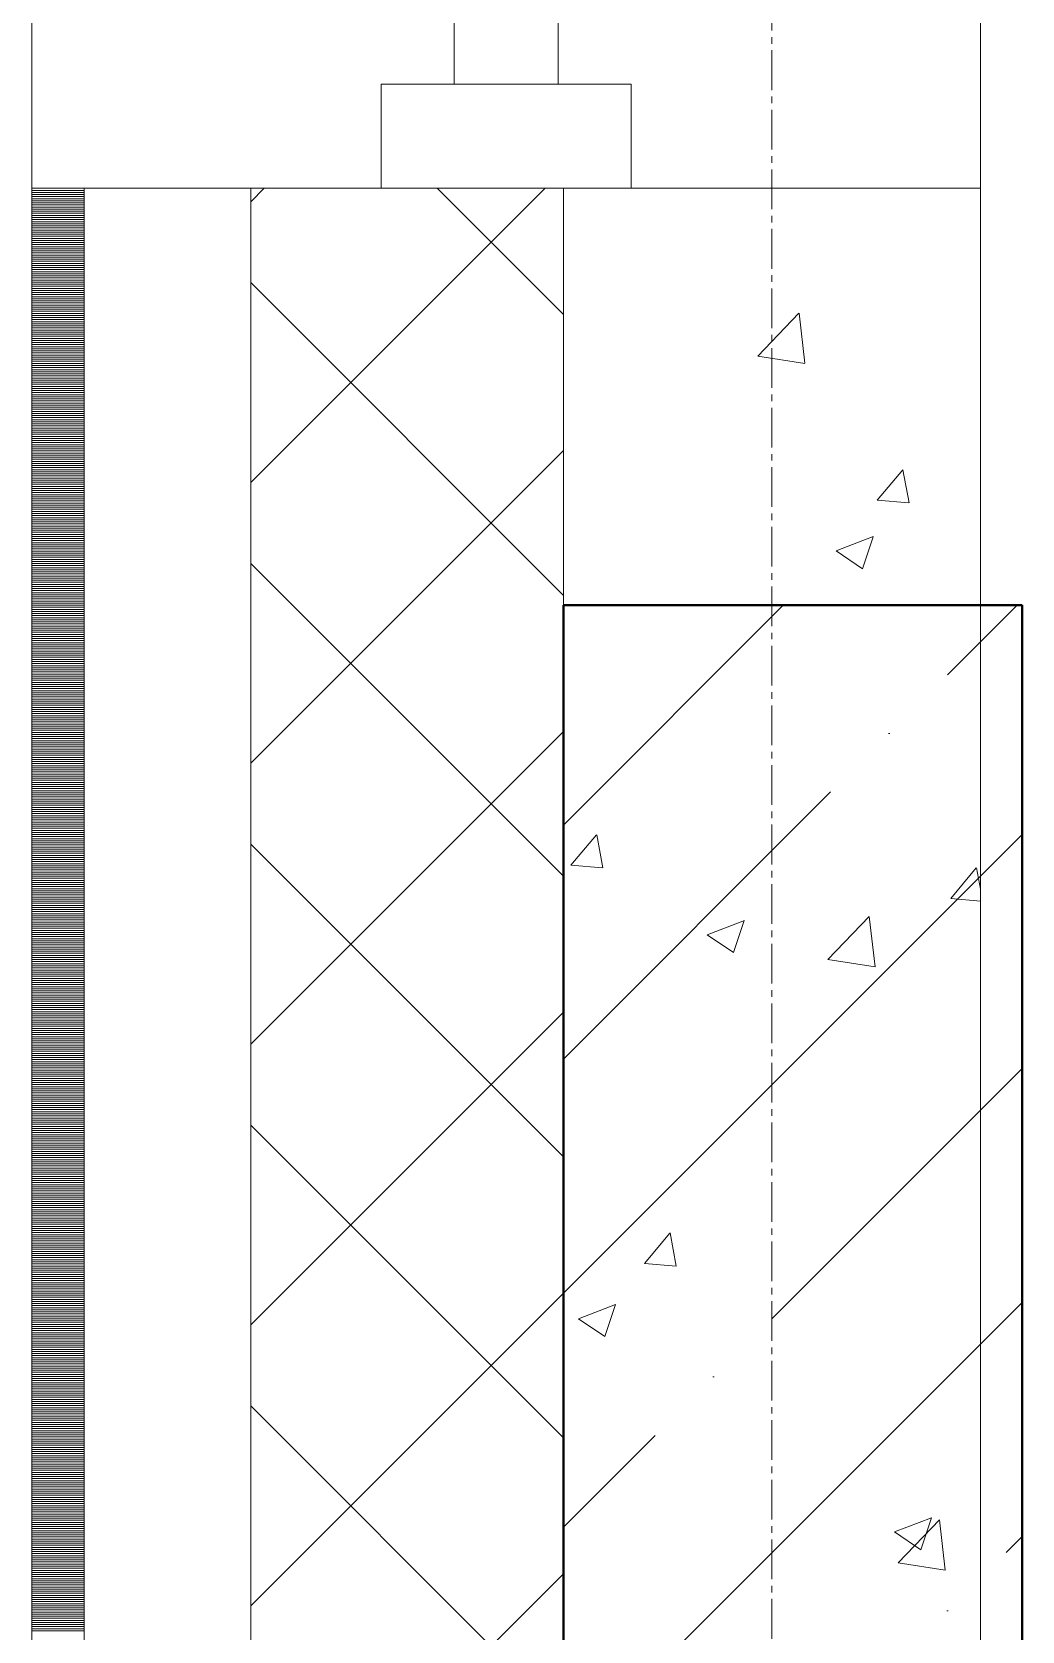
# Model space of a CAD drawing. Header units: millimetres. Extents: x 470010 to 1231400, y -134005 to 421770.
# Drawn here: x 508699 to 509174, y -106994 to -106227 of the extents above; entities that cross this region are included whole.
import ezdxf

# ---------------------------------------------------------------- set-up
doc = ezdxf.new("R2010")
doc.units = ezdxf.units.MM
doc.linetypes.add('CENTER2', pattern=[28.575, 19.05, -3.175, 3.175, -3.175])
doc.linetypes.add('HIDDEN2', pattern=[4.7625, 3.175, -1.5875])
for name, color, linetype, lineweight in [('A-Wall_Материал_Газоблок_Контур', 250, 'Continuous', 0), ('АР_Колонны', 70, 'Continuous', 30), ('АР_Окна', 4, 'Continuous', 5), ('АР_Стены ЖБ', 7, 'Continuous', 35), ('АР_Стены ПЕНОблок', 52, 'Continuous', 20), ('АР_Тонкая', 254, 'Continuous', 5), ('АР_Утеплитель', 31, 'Continuous', 0), ('АР_Штриховка', 8, 'Continuous', 0)]:
    doc.layers.add(name, color=color, linetype=linetype, lineweight=lineweight)
doc.layers.add('АР_Оси_РД_100', color=7, linetype='Continuous', lineweight=0, true_color=0x525252)

msp = doc.modelspace()

# ---------------------------------------------------------------- hatches: boundary and pattern name
at = {"layer": 'АР_Штриховка', "linetype": 'Continuous', "lineweight": 5, "true_color": 0x000000}
h = msp.add_hatch(dxfattribs=at)
h.set_pattern_fill('ANSI35', color=18, scale=25, style=0)
h.set_pattern_definition([(45, (509053.93, -143101.69), (-112.2532, 112.2532), []), (45, (509166.19, -143101.69), (-112.2532, 112.2532), [198.4375, -39.6875, 0, -39.6875])])
h.paths.add_polyline_path([(508953.932, -107701.687), (509173.932, -107701.687), (509173.932, -106501.687), (508953.932, -106501.687)], flags=0)

# ---------------------------------------------------------------- linework, layer by layer
at = {"layer": 'A-Wall_Материал_Газоблок_Контур', "color": 18, "linetype": 'Continuous', "lineweight": 0, "true_color": 0x000000}
for p, q in [((508698.932, -103001.687), (508698.932, -106301.687)), ((509153.932, -106301.687), (509153.932, -103001.687))]:
    msp.add_line(p, q, dxfattribs=at)
at = {"layer": 'АР_Колонны', "color": 18, "linetype": 'HIDDEN2', "lineweight": 25, "true_color": 0x000000}
for p, q in [((508953.932, -106501.687), (509173.932, -106501.687)), ((508953.932, -107701.687), (508953.932, -106501.687)), ((509173.932, -106501.687), (509173.932, -107701.687))]:
    msp.add_line(p, q, dxfattribs=at)
at = {"layer": 'АР_Колонны', "color": 18, "linetype": 'Continuous', "lineweight": 30, "true_color": 0x000000}
for p, q in [((509173.932, -106501.687), (508953.932, -106501.687)), ((508953.932, -106501.687), (508953.932, -107701.687)), ((509173.932, -107701.687), (509173.932, -106501.687))]:
    msp.add_line(p, q, dxfattribs=at)
at = {"layer": 'АР_Окна', "color": 18, "linetype": 'Continuous', "lineweight": 5, "true_color": 0x000000}
for p, q in [((508698.932, -103001.687), (508698.932, -106301.687)), ((509153.932, -103001.687), (509153.932, -106301.687))]:
    msp.add_line(p, q, dxfattribs=at)
for points in [[(508901.432, -103051.687), (508951.432, -103051.687), (508951.432, -106251.687), (508901.432, -106251.687)], [(508986.432, -106251.687), (508986.432, -106301.687), (508866.432, -106301.687), (508866.432, -106251.687)]]:
    msp.add_lwpolyline(points, close=True, dxfattribs=at)
at = {"layer": 'АР_Оси_РД_100', "linetype": 'CENTER2'}
msp.add_line((509053.933, -133315.052), (509053.933, -98801.687), dxfattribs=at)
at = {"layer": 'АР_Стены ЖБ', "color": 18, "linetype": 'Continuous', "lineweight": 40, "true_color": 0x000000}
for p, q in [((509173.932, -106501.687), (508953.932, -106501.687)), ((508953.932, -106501.687), (508953.932, -107701.687)), ((509173.932, -107701.687), (509173.932, -106501.687))]:
    msp.add_line(p, q, dxfattribs=at)
at = {"layer": 'АР_Стены ПЕНОблок', "color": 18, "linetype": 'Continuous', "lineweight": 20, "true_color": 0x000000}
for p, q in [((509153.932, -106301.687), (508953.932, -106301.687)), ((508953.932, -106301.687), (508953.932, -108101.687)), ((509153.932, -108101.687), (509153.932, -106301.687))]:
    msp.add_line(p, q, dxfattribs=at)
at = {"layer": 'АР_Тонкая', "color": 18, "linetype": 'Continuous', "lineweight": 5, "true_color": 0x000000}
for p, q in [((508723.932, -106301.687), (508698.932, -106301.687)), ((508698.932, -106301.687), (508698.932, -108101.687)), ((508803.932, -106301.687), (508723.932, -106301.687)), ((508723.932, -106301.687), (508723.932, -108101.687)), ((508723.932, -108101.687), (508723.932, -106301.687)), ((508803.932, -108101.687), (508803.932, -106301.687))]:
    msp.add_line(p, q, dxfattribs=at)
at = {"layer": 'АР_Утеплитель', "color": 18, "linetype": 'Continuous', "lineweight": 0, "true_color": 0x000000}
for p, q in [((508953.932, -106301.687), (508803.932, -106301.687)), ((508803.932, -106301.687), (508803.932, -108101.687)), ((508953.932, -108101.687), (508953.932, -106301.687))]:
    msp.add_line(p, q, dxfattribs=at)
at = {"layer": 'АР_Штриховка', "color": 18, "linetype": 'Continuous', "lineweight": 0, "true_color": 0x000000}
for p, q in [((508698.932, -106302.687), (508723.932, -106302.687)), ((508698.932, -106303.687), (508723.932, -106303.687)), ((508698.932, -106304.687), (508723.932, -106304.687)), ((508698.932, -106305.687), (508723.932, -106305.687)), ((508803.932, -106308.13), (508810.376, -106301.687)), ((508803.932, -106442.834), (508945.08, -106301.687)), ((508953.932, -106362.242), (508893.377, -106301.687)), ((508698.932, -106306.687), (508723.932, -106306.687)), ((508698.932, -106307.687), (508723.932, -106307.687)), ((508698.932, -106308.687), (508723.932, -106308.687)), ((508698.932, -106309.687), (508723.932, -106309.687)), ((508698.932, -106310.687), (508723.932, -106310.687)), ((508698.932, -106311.687), (508723.932, -106311.687)), ((508698.932, -106312.687), (508723.932, -106312.687)), ((508698.932, -106313.687), (508723.932, -106313.687)), ((508698.932, -106314.687), (508723.932, -106314.687)), ((508698.932, -106315.687), (508723.932, -106315.687)), ((508698.932, -106316.687), (508723.932, -106316.687)), ((508698.932, -106317.687), (508723.932, -106317.687)), ((508698.932, -106318.687), (508723.932, -106318.687)), ((508698.932, -106319.687), (508723.932, -106319.687)), ((508698.932, -106320.687), (508723.932, -106320.687)), ((508698.932, -106321.687), (508723.932, -106321.687)), ((508698.932, -106322.687), (508723.932, -106322.687)), ((508698.932, -106323.687), (508723.932, -106323.687)), ((508698.932, -106324.687), (508723.932, -106324.687)), ((508698.932, -106325.687), (508723.932, -106325.687)), ((508698.932, -106326.687), (508723.932, -106326.687)), ((508698.932, -106327.687), (508723.932, -106327.687)), ((508698.932, -106328.687), (508723.932, -106328.687)), ((508698.932, -106329.687), (508723.932, -106329.687)), ((508698.932, -106330.687), (508723.932, -106330.687)), ((508698.932, -106331.687), (508723.932, -106331.687)), ((508698.932, -106332.687), (508723.932, -106332.687)), ((508698.932, -106333.687), (508723.932, -106333.687)), ((508698.932, -106334.687), (508723.932, -106334.687)), ((508698.932, -106335.687), (508723.932, -106335.687)), ((508698.932, -106336.687), (508723.932, -106336.687)), ((508698.932, -106337.687), (508723.932, -106337.687)), ((508698.932, -106338.687), (508723.932, -106338.687)), ((508698.932, -106339.687), (508723.932, -106339.687)), ((508698.932, -106340.687), (508723.932, -106340.687)), ((508698.932, -106341.687), (508723.932, -106341.687)), ((508698.932, -106342.687), (508723.932, -106342.687)), ((508698.932, -106343.687), (508723.932, -106343.687)), ((508698.932, -106344.687), (508723.932, -106344.687)), ((508698.932, -106345.687), (508723.932, -106345.687)), ((508698.932, -106346.687), (508723.932, -106346.687)), ((508698.932, -106347.687), (508723.932, -106347.687)), ((508698.932, -106348.687), (508723.932, -106348.687)), ((508698.932, -106349.687), (508723.932, -106349.687)), ((508698.932, -106350.687), (508723.932, -106350.687)), ((508698.932, -106351.687), (508723.932, -106351.687)), ((508953.932, -106496.946), (508803.932, -106346.946)), ((508698.932, -106352.687), (508723.932, -106352.687)), ((508698.932, -106353.687), (508723.932, -106353.687)), ((508698.932, -106354.687), (508723.932, -106354.687)), ((508698.932, -106355.687), (508723.932, -106355.687)), ((508698.932, -106356.687), (508723.932, -106356.687)), ((508698.932, -106357.687), (508723.932, -106357.687)), ((508698.932, -106358.687), (508723.932, -106358.687)), ((508698.932, -106359.687), (508723.932, -106359.687)), ((508698.932, -106360.687), (508723.932, -106360.687)), ((508698.932, -106361.687), (508723.932, -106361.687)), ((508698.932, -106362.687), (508723.932, -106362.687)), ((508698.932, -106363.687), (508723.932, -106363.687)), ((508698.932, -106364.687), (508723.932, -106364.687)), ((508698.932, -106365.687), (508723.932, -106365.687)), ((508698.932, -106366.687), (508723.932, -106366.687)), ((508698.932, -106367.687), (508723.932, -106367.687)), ((509047.134, -106382.134), (509066.918, -106361.515)), ((509069.747, -106385.635), (509066.94, -106361.512)), ((508698.932, -106368.687), (508723.932, -106368.687)), ((508698.932, -106369.687), (508723.932, -106369.687)), ((508698.932, -106370.687), (508723.932, -106370.687)), ((508698.932, -106371.687), (508723.932, -106371.687)), ((508698.932, -106372.687), (508723.932, -106372.687)), ((508698.932, -106373.687), (508723.932, -106373.687)), ((508698.932, -106374.687), (508723.932, -106374.687)), ((508698.932, -106375.687), (508723.932, -106375.687)), ((508698.932, -106376.687), (508723.932, -106376.687)), ((508698.932, -106377.687), (508723.932, -106377.687)), ((508698.932, -106378.687), (508723.932, -106378.687)), ((508698.932, -106379.687), (508723.932, -106379.687)), ((508698.932, -106380.687), (508723.932, -106380.687)), ((508698.932, -106381.687), (508723.932, -106381.687)), ((508698.932, -106382.687), (508723.932, -106382.687)), ((509047.151, -106382.169), (509069.741, -106385.673)), ((508698.932, -106383.687), (508723.932, -106383.687)), ((508698.932, -106384.687), (508723.932, -106384.687)), ((508698.932, -106385.687), (508723.932, -106385.687)), ((508698.932, -106386.687), (508723.932, -106386.687)), ((508698.932, -106387.687), (508723.932, -106387.687)), ((508698.932, -106388.687), (508723.932, -106388.687)), ((508698.932, -106389.687), (508723.932, -106389.687)), ((508698.932, -106390.687), (508723.932, -106390.687)), ((508698.932, -106391.687), (508723.932, -106391.687)), ((508698.932, -106392.687), (508723.932, -106392.687)), ((508698.932, -106393.687), (508723.932, -106393.687)), ((508698.932, -106394.687), (508723.932, -106394.687)), ((508698.932, -106395.687), (508723.932, -106395.687)), ((508698.932, -106396.687), (508723.932, -106396.687)), ((508698.932, -106397.687), (508723.932, -106397.687)), ((508698.932, -106398.687), (508723.932, -106398.687)), ((508698.932, -106399.687), (508723.932, -106399.687)), ((508698.932, -106400.687), (508723.932, -106400.687)), ((508698.932, -106401.687), (508723.932, -106401.687)), ((508698.932, -106402.687), (508723.932, -106402.687)), ((508698.932, -106403.687), (508723.932, -106403.687)), ((508698.932, -106404.687), (508723.932, -106404.687)), ((508698.932, -106405.687), (508723.932, -106405.687)), ((508698.932, -106406.687), (508723.932, -106406.687)), ((508698.932, -106407.687), (508723.932, -106407.687)), ((508698.932, -106408.687), (508723.932, -106408.687)), ((508698.932, -106409.687), (508723.932, -106409.687)), ((508698.932, -106410.687), (508723.932, -106410.687)), ((508698.932, -106411.687), (508723.932, -106411.687)), ((508698.932, -106412.687), (508723.932, -106412.687)), ((508698.932, -106413.687), (508723.932, -106413.687)), ((508698.932, -106414.687), (508723.932, -106414.687)), ((508698.932, -106415.687), (508723.932, -106415.687)), ((508698.932, -106416.687), (508723.932, -106416.687)), ((508698.932, -106417.687), (508723.932, -106417.687)), ((508698.932, -106418.687), (508723.932, -106418.687)), ((508698.932, -106419.687), (508723.932, -106419.687)), ((508698.932, -106420.687), (508723.932, -106420.687)), ((508698.932, -106421.687), (508723.932, -106421.687)), ((508698.932, -106422.687), (508723.932, -106422.687)), ((508698.932, -106423.687), (508723.932, -106423.687)), ((508698.932, -106424.687), (508723.932, -106424.687)), ((508698.932, -106425.687), (508723.932, -106425.687)), ((508698.932, -106426.687), (508723.932, -106426.687)), ((508698.932, -106427.687), (508723.932, -106427.687)), ((508698.932, -106428.687), (508723.932, -106428.687)), ((508803.932, -106577.538), (508953.932, -106427.538)), ((508698.932, -106429.687), (508723.932, -106429.687)), ((508698.932, -106430.687), (508723.932, -106430.687)), ((508698.932, -106431.687), (508723.932, -106431.687)), ((508698.932, -106432.687), (508723.932, -106432.687)), ((508698.932, -106433.687), (508723.932, -106433.687)), ((508698.932, -106434.687), (508723.932, -106434.687)), ((508698.932, -106435.687), (508723.932, -106435.687)), ((508698.932, -106436.687), (508723.932, -106436.687)), ((509104.483, -106451.287), (509116.728, -106436.694)), ((509119.752, -106452.6), (509116.815, -106436.678)), ((508698.932, -106437.687), (508723.932, -106437.687)), ((508698.932, -106438.687), (508723.932, -106438.687)), ((508698.932, -106439.687), (508723.932, -106439.687)), ((508698.932, -106440.687), (508723.932, -106440.687)), ((508698.932, -106441.687), (508723.932, -106441.687)), ((508698.932, -106442.687), (508723.932, -106442.687)), ((508698.932, -106443.687), (508723.932, -106443.687)), ((508698.932, -106444.687), (508723.932, -106444.687)), ((508698.932, -106445.687), (508723.932, -106445.687)), ((508698.932, -106446.687), (508723.932, -106446.687)), ((508698.932, -106447.687), (508723.932, -106447.687)), ((508698.932, -106448.687), (508723.932, -106448.687)), ((508698.932, -106449.687), (508723.932, -106449.687)), ((508698.932, -106450.687), (508723.932, -106450.687)), ((508698.932, -106451.687), (508723.932, -106451.687)), ((509104.483, -106451.288), (509119.665, -106452.616)), ((508698.932, -106452.687), (508723.932, -106452.687)), ((508698.932, -106453.687), (508723.932, -106453.687)), ((508698.932, -106454.687), (508723.932, -106454.687)), ((508698.932, -106455.687), (508723.932, -106455.687)), ((508698.932, -106456.687), (508723.932, -106456.687)), ((508698.932, -106457.687), (508723.932, -106457.687)), ((508698.932, -106458.687), (508723.932, -106458.687)), ((508698.932, -106459.687), (508723.932, -106459.687)), ((508698.932, -106460.687), (508723.932, -106460.687)), ((508698.932, -106461.687), (508723.932, -106461.687)), ((508698.932, -106462.687), (508723.932, -106462.687)), ((508698.932, -106463.687), (508723.932, -106463.687)), ((508698.932, -106464.687), (508723.932, -106464.687)), ((508698.932, -106465.687), (508723.932, -106465.687)), ((508698.932, -106466.687), (508723.932, -106466.687)), ((508698.932, -106467.687), (508723.932, -106467.687)), ((508698.932, -106468.687), (508723.932, -106468.687)), ((508698.932, -106469.687), (508723.932, -106469.687)), ((508698.932, -106470.687), (508723.932, -106470.687)), ((508698.932, -106471.687), (508723.932, -106471.687)), ((508698.932, -106472.687), (508723.932, -106472.687)), ((508698.932, -106473.687), (508723.932, -106473.687)), ((508698.932, -106474.687), (508723.932, -106474.687)), ((509084.722, -106475.61), (509102.507, -106468.783)), ((509097.349, -106484.156), (509102.499, -106468.807)), ((508698.932, -106475.687), (508723.932, -106475.687)), ((508698.932, -106476.687), (508723.932, -106476.687)), ((508698.932, -106477.687), (508723.932, -106477.687)), ((508698.932, -106478.687), (508723.932, -106478.687)), ((508698.932, -106479.687), (508723.932, -106479.687)), ((508698.932, -106480.687), (508723.932, -106480.687)), ((508698.932, -106481.687), (508723.932, -106481.687)), ((508698.932, -106482.687), (508723.932, -106482.687)), ((508953.932, -106631.65), (508803.932, -106481.65)), ((509084.711, -106475.633), (509097.346, -106484.155)), ((508698.932, -106483.687), (508723.932, -106483.687)), ((508698.932, -106484.687), (508723.932, -106484.687)), ((508698.932, -106485.687), (508723.932, -106485.687)), ((508698.932, -106486.687), (508723.932, -106486.687)), ((508698.932, -106487.687), (508723.932, -106487.687)), ((508698.932, -106488.687), (508723.932, -106488.687)), ((508698.932, -106489.687), (508723.932, -106489.687)), ((508698.932, -106490.687), (508723.932, -106490.687)), ((508698.932, -106491.687), (508723.932, -106491.687)), ((508698.932, -106492.687), (508723.932, -106492.687)), ((508698.932, -106493.687), (508723.932, -106493.687)), ((508698.932, -106494.687), (508723.932, -106494.687)), ((508698.932, -106495.687), (508723.932, -106495.687)), ((508698.932, -106496.687), (508723.932, -106496.687)), ((508698.932, -106497.687), (508723.932, -106497.687)), ((508698.932, -106498.687), (508723.932, -106498.687)), ((508698.932, -106499.687), (508723.932, -106499.687)), ((508698.932, -106500.687), (508723.932, -106500.687)), ((508698.932, -106501.687), (508723.932, -106501.687)), ((508698.932, -106502.687), (508723.932, -106502.687)), ((508698.932, -106503.687), (508723.932, -106503.687)), ((508698.932, -106504.687), (508723.932, -106504.687)), ((508698.932, -106505.687), (508723.932, -106505.687)), ((508698.932, -106506.687), (508723.932, -106506.687)), ((508698.932, -106507.687), (508723.932, -106507.687)), ((508698.932, -106508.687), (508723.932, -106508.687)), ((508698.932, -106509.687), (508723.932, -106509.687)), ((508698.932, -106510.687), (508723.932, -106510.687)), ((508698.932, -106511.687), (508723.932, -106511.687)), ((508698.932, -106512.687), (508723.932, -106512.687)), ((508698.932, -106513.687), (508723.932, -106513.687)), ((508698.932, -106514.687), (508723.932, -106514.687)), ((508698.932, -106515.687), (508723.932, -106515.687)), ((508698.932, -106516.687), (508723.932, -106516.687)), ((508698.932, -106517.687), (508723.932, -106517.687)), ((508698.932, -106518.687), (508723.932, -106518.687)), ((508698.932, -106519.687), (508723.932, -106519.687)), ((508698.932, -106520.687), (508723.932, -106520.687)), ((508698.932, -106521.687), (508723.932, -106521.687)), ((508698.932, -106522.687), (508723.932, -106522.687)), ((508698.932, -106523.687), (508723.932, -106523.687)), ((508698.932, -106524.687), (508723.932, -106524.687)), ((508698.932, -106525.687), (508723.932, -106525.687)), ((508698.932, -106526.687), (508723.932, -106526.687)), ((508698.932, -106527.687), (508723.932, -106527.687)), ((508698.932, -106528.687), (508723.932, -106528.687)), ((508698.932, -106529.687), (508723.932, -106529.687)), ((508698.932, -106530.687), (508723.932, -106530.687)), ((508698.932, -106531.687), (508723.932, -106531.687)), ((508698.932, -106532.687), (508723.932, -106532.687)), ((508698.932, -106533.687), (508723.932, -106533.687)), ((508698.932, -106534.687), (508723.932, -106534.687)), ((508698.932, -106535.687), (508723.932, -106535.687)), ((508698.932, -106536.687), (508723.932, -106536.687)), ((508698.932, -106537.687), (508723.932, -106537.687)), ((508698.932, -106538.687), (508723.932, -106538.687)), ((508698.932, -106539.687), (508723.932, -106539.687)), ((508698.932, -106540.687), (508723.932, -106540.687)), ((508698.932, -106541.687), (508723.932, -106541.687)), ((508698.932, -106542.687), (508723.932, -106542.687)), ((508698.932, -106543.687), (508723.932, -106543.687)), ((508698.932, -106544.687), (508723.932, -106544.687)), ((508698.932, -106545.687), (508723.932, -106545.687)), ((508698.932, -106546.687), (508723.932, -106546.687)), ((508698.932, -106547.687), (508723.932, -106547.687)), ((508698.932, -106548.687), (508723.932, -106548.687)), ((508698.932, -106549.687), (508723.932, -106549.687)), ((508698.932, -106550.687), (508723.932, -106550.687)), ((508698.932, -106551.687), (508723.932, -106551.687)), ((508698.932, -106552.687), (508723.932, -106552.687)), ((508698.932, -106553.687), (508723.932, -106553.687)), ((508698.932, -106554.687), (508723.932, -106554.687)), ((508698.932, -106555.687), (508723.932, -106555.687)), ((508698.932, -106556.687), (508723.932, -106556.687)), ((508698.932, -106557.687), (508723.932, -106557.687)), ((508698.932, -106558.687), (508723.932, -106558.687)), ((508698.932, -106559.687), (508723.932, -106559.687)), ((508698.932, -106560.687), (508723.932, -106560.687)), ((508698.932, -106561.687), (508723.932, -106561.687)), ((508698.932, -106562.687), (508723.932, -106562.687)), ((508698.932, -106563.687), (508723.932, -106563.687)), ((508698.932, -106564.687), (508723.932, -106564.687)), ((508698.932, -106565.687), (508723.932, -106565.687)), ((508698.932, -106566.687), (508723.932, -106566.687)), ((508803.932, -106712.242), (508953.932, -106562.242)), ((508698.932, -106567.687), (508723.932, -106567.687)), ((508698.932, -106568.687), (508723.932, -106568.687)), ((508698.932, -106569.687), (508723.932, -106569.687)), ((508698.932, -106570.687), (508723.932, -106570.687)), ((508698.932, -106571.687), (508723.932, -106571.687)), ((508698.932, -106572.687), (508723.932, -106572.687)), ((508698.932, -106573.687), (508723.932, -106573.687)), ((508698.932, -106574.687), (508723.932, -106574.687)), ((508698.932, -106575.687), (508723.932, -106575.687)), ((508698.932, -106576.687), (508723.932, -106576.687)), ((508698.932, -106577.687), (508723.932, -106577.687)), ((508698.932, -106578.687), (508723.932, -106578.687)), ((508698.932, -106579.687), (508723.932, -106579.687)), ((508698.932, -106580.687), (508723.932, -106580.687)), ((508698.932, -106581.687), (508723.932, -106581.687)), ((508698.932, -106582.687), (508723.932, -106582.687)), ((508698.932, -106583.687), (508723.932, -106583.687)), ((508698.932, -106584.687), (508723.932, -106584.687)), ((508698.932, -106585.687), (508723.932, -106585.687)), ((508698.932, -106586.687), (508723.932, -106586.687)), ((508698.932, -106587.687), (508723.932, -106587.687)), ((508698.932, -106588.687), (508723.932, -106588.687)), ((508698.932, -106589.687), (508723.932, -106589.687)), ((508698.932, -106590.687), (508723.932, -106590.687)), ((508698.932, -106591.687), (508723.932, -106591.687)), ((508698.932, -106592.687), (508723.932, -106592.687)), ((508698.932, -106593.687), (508723.932, -106593.687)), ((508698.932, -106594.687), (508723.932, -106594.687)), ((508698.932, -106595.687), (508723.932, -106595.687)), ((508698.932, -106596.687), (508723.932, -106596.687)), ((508698.932, -106597.687), (508723.932, -106597.687)), ((508698.932, -106598.687), (508723.932, -106598.687)), ((508698.932, -106599.687), (508723.932, -106599.687)), ((508698.932, -106600.687), (508723.932, -106600.687)), ((508698.932, -106601.687), (508723.932, -106601.687)), ((508698.932, -106602.687), (508723.932, -106602.687)), ((508698.932, -106603.687), (508723.932, -106603.687)), ((508698.932, -106604.687), (508723.932, -106604.687)), ((508698.932, -106605.687), (508723.932, -106605.687)), ((508698.932, -106606.687), (508723.932, -106606.687)), ((508698.932, -106607.687), (508723.932, -106607.687)), ((508698.932, -106608.687), (508723.932, -106608.687)), ((508698.932, -106609.687), (508723.932, -106609.687)), ((508698.932, -106610.687), (508723.932, -106610.687)), ((508698.932, -106611.687), (508723.932, -106611.687)), ((508698.932, -106612.687), (508723.932, -106612.687)), ((508957.541, -106626.405), (508969.786, -106611.812)), ((508972.811, -106627.717), (508969.874, -106611.796)), ((508698.932, -106613.687), (508723.932, -106613.687)), ((508698.932, -106614.687), (508723.932, -106614.687)), ((508698.932, -106615.687), (508723.932, -106615.687)), ((508698.932, -106616.687), (508723.932, -106616.687)), ((508698.932, -106617.687), (508723.932, -106617.687)), ((508698.932, -106618.687), (508723.932, -106618.687)), ((508698.932, -106619.687), (508723.932, -106619.687)), ((508698.932, -106620.687), (508723.932, -106620.687)), ((508953.932, -106766.353), (508803.932, -106616.353)), ((508698.932, -106621.687), (508723.932, -106621.687)), ((508698.932, -106622.687), (508723.932, -106622.687)), ((508698.932, -106623.687), (508723.932, -106623.687)), ((508698.932, -106624.687), (508723.932, -106624.687)), ((508698.932, -106625.687), (508723.932, -106625.687)), ((508698.932, -106626.687), (508723.932, -106626.687)), ((508698.932, -106627.687), (508723.932, -106627.687)), ((508957.541, -106626.405), (508972.723, -106627.734)), ((509139.726, -106642.344), (509151.971, -106627.751)), ((509153.932, -106637.897), (509152.058, -106627.735)), ((508698.932, -106628.687), (508723.932, -106628.687)), ((508698.932, -106629.687), (508723.932, -106629.687)), ((508698.932, -106630.687), (508723.932, -106630.687)), ((508698.932, -106631.687), (508723.932, -106631.687)), ((508698.932, -106632.687), (508723.932, -106632.687)), ((508698.932, -106633.687), (508723.932, -106633.687)), ((508698.932, -106634.687), (508723.932, -106634.687)), ((508698.932, -106635.687), (508723.932, -106635.687)), ((508698.932, -106636.687), (508723.932, -106636.687)), ((508698.932, -106637.687), (508723.932, -106637.687)), ((508698.932, -106638.687), (508723.932, -106638.687)), ((508698.932, -106639.687), (508723.932, -106639.687)), ((508698.932, -106640.687), (508723.932, -106640.687)), ((508698.932, -106641.687), (508723.932, -106641.687)), ((508698.932, -106642.687), (508723.932, -106642.687)), ((508698.932, -106643.687), (508723.932, -106643.687)), ((509139.726, -106642.344), (509153.932, -106643.587)), ((508698.932, -106644.687), (508723.932, -106644.687)), ((508698.932, -106645.687), (508723.932, -106645.687)), ((508698.932, -106646.687), (508723.932, -106646.687)), ((508698.932, -106647.687), (508723.932, -106647.687)), ((508698.932, -106648.687), (508723.932, -106648.687)), ((508698.932, -106649.687), (508723.932, -106649.687)), ((508698.932, -106650.687), (508723.932, -106650.687)), ((509080.809, -106671.602), (509100.593, -106650.983)), ((509103.421, -106675.103), (509100.615, -106650.981)), ((508698.932, -106651.687), (508723.932, -106651.687)), ((508698.932, -106652.687), (508723.932, -106652.687)), ((508698.932, -106653.687), (508723.932, -106653.687)), ((508698.932, -106654.687), (508723.932, -106654.687)), ((508698.932, -106655.687), (508723.932, -106655.687)), ((508698.932, -106656.687), (508723.932, -106656.687)), ((508698.932, -106657.687), (508723.932, -106657.687)), ((508698.932, -106658.687), (508723.932, -106658.687)), ((509022.92, -106659.798), (509040.704, -106652.971)), ((509035.547, -106668.344), (509040.697, -106652.995)), ((508698.932, -106659.687), (508723.932, -106659.687)), ((508698.932, -106660.687), (508723.932, -106660.687)), ((508698.932, -106661.687), (508723.932, -106661.687)), ((508698.932, -106662.687), (508723.932, -106662.687)), ((508698.932, -106663.687), (508723.932, -106663.687)), ((508698.932, -106664.687), (508723.932, -106664.687)), ((508698.932, -106665.687), (508723.932, -106665.687)), ((508698.932, -106666.687), (508723.932, -106666.687)), ((509022.909, -106659.821), (509035.544, -106668.343)), ((508698.932, -106667.687), (508723.932, -106667.687)), ((508698.932, -106668.687), (508723.932, -106668.687)), ((508698.932, -106669.687), (508723.932, -106669.687)), ((508698.932, -106670.687), (508723.932, -106670.687)), ((508698.932, -106671.687), (508723.932, -106671.687)), ((508698.932, -106672.687), (508723.932, -106672.687)), ((508698.932, -106673.687), (508723.932, -106673.687)), ((509080.826, -106671.637), (509103.415, -106675.141)), ((508698.932, -106674.687), (508723.932, -106674.687)), ((508698.932, -106675.687), (508723.932, -106675.687)), ((508698.932, -106676.687), (508723.932, -106676.687)), ((508698.932, -106677.687), (508723.932, -106677.687)), ((508698.932, -106678.687), (508723.932, -106678.687)), ((508698.932, -106679.687), (508723.932, -106679.687)), ((508698.932, -106680.687), (508723.932, -106680.687)), ((508698.932, -106681.687), (508723.932, -106681.687)), ((508698.932, -106682.687), (508723.932, -106682.687)), ((508698.932, -106683.687), (508723.932, -106683.687)), ((508698.932, -106684.687), (508723.932, -106684.687)), ((508698.932, -106685.687), (508723.932, -106685.687)), ((508698.932, -106686.687), (508723.932, -106686.687)), ((508698.932, -106687.687), (508723.932, -106687.687)), ((508698.932, -106688.687), (508723.932, -106688.687)), ((508698.932, -106689.687), (508723.932, -106689.687)), ((508698.932, -106690.687), (508723.932, -106690.687)), ((508698.932, -106691.687), (508723.932, -106691.687)), ((508698.932, -106692.687), (508723.932, -106692.687)), ((508698.932, -106693.687), (508723.932, -106693.687)), ((508698.932, -106694.687), (508723.932, -106694.687)), ((508698.932, -106695.687), (508723.932, -106695.687)), ((508698.932, -106696.687), (508723.932, -106696.687)), ((508803.932, -106846.946), (508953.932, -106696.946)), ((508698.932, -106697.687), (508723.932, -106697.687)), ((508698.932, -106698.687), (508723.932, -106698.687)), ((508698.932, -106699.687), (508723.932, -106699.687)), ((508698.932, -106700.687), (508723.932, -106700.687)), ((508698.932, -106701.687), (508723.932, -106701.687)), ((508698.932, -106702.687), (508723.932, -106702.687)), ((508698.932, -106703.687), (508723.932, -106703.687)), ((508698.932, -106704.687), (508723.932, -106704.687)), ((508698.932, -106705.687), (508723.932, -106705.687)), ((508698.932, -106706.687), (508723.932, -106706.687)), ((508698.932, -106707.687), (508723.932, -106707.687)), ((508698.932, -106708.687), (508723.932, -106708.687)), ((508698.932, -106709.687), (508723.932, -106709.687)), ((508698.932, -106710.687), (508723.932, -106710.687)), ((508698.932, -106711.687), (508723.932, -106711.687)), ((508698.932, -106712.687), (508723.932, -106712.687)), ((508698.932, -106713.687), (508723.932, -106713.687)), ((508698.932, -106714.687), (508723.932, -106714.687)), ((508698.932, -106715.687), (508723.932, -106715.687)), ((508698.932, -106716.687), (508723.932, -106716.687)), ((508698.932, -106717.687), (508723.932, -106717.687)), ((508698.932, -106718.687), (508723.932, -106718.687)), ((508698.932, -106719.687), (508723.932, -106719.687)), ((508698.932, -106720.687), (508723.932, -106720.687)), ((508698.932, -106721.687), (508723.932, -106721.687)), ((508698.932, -106722.687), (508723.932, -106722.687)), ((508698.932, -106723.687), (508723.932, -106723.687)), ((508698.932, -106724.687), (508723.932, -106724.687)), ((508698.932, -106725.687), (508723.932, -106725.687)), ((508698.932, -106726.687), (508723.932, -106726.687)), ((508698.932, -106727.687), (508723.932, -106727.687)), ((508698.932, -106728.687), (508723.932, -106728.687)), ((508698.932, -106729.687), (508723.932, -106729.687)), ((508698.932, -106730.687), (508723.932, -106730.687)), ((508698.932, -106731.687), (508723.932, -106731.687)), ((508698.932, -106732.687), (508723.932, -106732.687)), ((508698.932, -106733.687), (508723.932, -106733.687)), ((508698.932, -106734.687), (508723.932, -106734.687)), ((508698.932, -106735.687), (508723.932, -106735.687)), ((508698.932, -106736.687), (508723.932, -106736.687)), ((508698.932, -106737.687), (508723.932, -106737.687)), ((508698.932, -106738.687), (508723.932, -106738.687)), ((508698.932, -106739.687), (508723.932, -106739.687)), ((508698.932, -106740.687), (508723.932, -106740.687)), ((508698.932, -106741.687), (508723.932, -106741.687)), ((508698.932, -106742.687), (508723.932, -106742.687)), ((508698.932, -106743.687), (508723.932, -106743.687)), ((508698.932, -106744.687), (508723.932, -106744.687)), ((508698.932, -106745.687), (508723.932, -106745.687)), ((508698.932, -106746.687), (508723.932, -106746.687)), ((508698.932, -106747.687), (508723.932, -106747.687)), ((508698.932, -106748.687), (508723.932, -106748.687)), ((508698.932, -106749.687), (508723.932, -106749.687)), ((508698.932, -106750.687), (508723.932, -106750.687)), ((508953.932, -106901.057), (508803.932, -106751.057)), ((508698.932, -106751.687), (508723.932, -106751.687)), ((508698.932, -106752.687), (508723.932, -106752.687)), ((508698.932, -106753.687), (508723.932, -106753.687)), ((508698.932, -106754.687), (508723.932, -106754.687)), ((508698.932, -106755.687), (508723.932, -106755.687)), ((508698.932, -106756.687), (508723.932, -106756.687)), ((508698.932, -106757.687), (508723.932, -106757.687)), ((508698.932, -106758.687), (508723.932, -106758.687)), ((508698.932, -106759.687), (508723.932, -106759.687)), ((508698.932, -106760.687), (508723.932, -106760.687)), ((508698.932, -106761.687), (508723.932, -106761.687)), ((508698.932, -106762.687), (508723.932, -106762.687)), ((508698.932, -106763.687), (508723.932, -106763.687)), ((508698.932, -106764.687), (508723.932, -106764.687)), ((508698.932, -106765.687), (508723.932, -106765.687)), ((508698.932, -106766.687), (508723.932, -106766.687)), ((508698.932, -106767.687), (508723.932, -106767.687)), ((508698.932, -106768.687), (508723.932, -106768.687)), ((508698.932, -106769.687), (508723.932, -106769.687)), ((508698.932, -106770.687), (508723.932, -106770.687)), ((508698.932, -106771.687), (508723.932, -106771.687)), ((508698.932, -106772.687), (508723.932, -106772.687)), ((508698.932, -106773.687), (508723.932, -106773.687)), ((508698.932, -106774.687), (508723.932, -106774.687)), ((508698.932, -106775.687), (508723.932, -106775.687)), ((508698.932, -106776.687), (508723.932, -106776.687)), ((508698.932, -106777.687), (508723.932, -106777.687)), ((508698.932, -106778.687), (508723.932, -106778.687)), ((508698.932, -106779.687), (508723.932, -106779.687)), ((508698.932, -106780.687), (508723.932, -106780.687)), ((508698.932, -106781.687), (508723.932, -106781.687)), ((508698.932, -106782.687), (508723.932, -106782.687)), ((508698.932, -106783.687), (508723.932, -106783.687)), ((508698.932, -106784.687), (508723.932, -106784.687)), ((508698.932, -106785.687), (508723.932, -106785.687)), ((508698.932, -106786.687), (508723.932, -106786.687)), ((508698.932, -106787.687), (508723.932, -106787.687)), ((508698.932, -106788.687), (508723.932, -106788.687)), ((508698.932, -106789.687), (508723.932, -106789.687)), ((508698.932, -106790.687), (508723.932, -106790.687)), ((508698.932, -106791.687), (508723.932, -106791.687)), ((508698.932, -106792.687), (508723.932, -106792.687)), ((508698.932, -106793.687), (508723.932, -106793.687)), ((508698.932, -106794.687), (508723.932, -106794.687)), ((508698.932, -106795.687), (508723.932, -106795.687)), ((508698.932, -106796.687), (508723.932, -106796.687)), ((508698.932, -106797.687), (508723.932, -106797.687)), ((508698.932, -106798.687), (508723.932, -106798.687)), ((508698.932, -106799.687), (508723.932, -106799.687)), ((508698.932, -106800.687), (508723.932, -106800.687)), ((508698.932, -106801.687), (508723.932, -106801.687)), ((508698.932, -106802.687), (508723.932, -106802.687)), ((508698.932, -106803.687), (508723.932, -106803.687)), ((508698.932, -106804.687), (508723.932, -106804.687)), ((508992.785, -106817.462), (509005.03, -106802.869)), ((509008.053, -106818.774), (509005.117, -106802.853)), ((508698.932, -106805.687), (508723.932, -106805.687)), ((508698.932, -106806.687), (508723.932, -106806.687)), ((508698.932, -106807.687), (508723.932, -106807.687)), ((508698.932, -106808.687), (508723.932, -106808.687)), ((508698.932, -106809.687), (508723.932, -106809.687)), ((508698.932, -106810.687), (508723.932, -106810.687)), ((508698.932, -106811.687), (508723.932, -106811.687)), ((508698.932, -106812.687), (508723.932, -106812.687)), ((508698.932, -106813.687), (508723.932, -106813.687)), ((508698.932, -106814.687), (508723.932, -106814.687)), ((508698.932, -106815.687), (508723.932, -106815.687)), ((508698.932, -106816.687), (508723.932, -106816.687)), ((508698.932, -106817.687), (508723.932, -106817.687)), ((508698.932, -106818.687), (508723.932, -106818.687)), ((508698.932, -106819.687), (508723.932, -106819.687)), ((508992.785, -106817.462), (509007.967, -106818.79)), ((508698.932, -106820.687), (508723.932, -106820.687)), ((508698.932, -106821.687), (508723.932, -106821.687)), ((508698.932, -106822.687), (508723.932, -106822.687)), ((508698.932, -106823.687), (508723.932, -106823.687)), ((508698.932, -106824.687), (508723.932, -106824.687)), ((508698.932, -106825.687), (508723.932, -106825.687)), ((508698.932, -106826.687), (508723.932, -106826.687)), ((508698.932, -106827.687), (508723.932, -106827.687)), ((508698.932, -106828.687), (508723.932, -106828.687)), ((508698.932, -106829.687), (508723.932, -106829.687)), ((508698.932, -106830.687), (508723.932, -106830.687)), ((508698.932, -106831.687), (508723.932, -106831.687)), ((508698.932, -106832.687), (508723.932, -106832.687)), ((508698.932, -106833.687), (508723.932, -106833.687)), ((508698.932, -106834.687), (508723.932, -106834.687)), ((508803.932, -106981.65), (508953.932, -106831.65)), ((508698.932, -106835.687), (508723.932, -106835.687)), ((508698.932, -106836.687), (508723.932, -106836.687)), ((508698.932, -106837.687), (508723.932, -106837.687)), ((508698.932, -106838.687), (508723.932, -106838.687)), ((508698.932, -106839.687), (508723.932, -106839.687)), ((508698.932, -106840.687), (508723.932, -106840.687)), ((508698.932, -106841.687), (508723.932, -106841.687)), ((508698.932, -106842.687), (508723.932, -106842.687)), ((508961.118, -106843.986), (508978.902, -106837.159)), ((508973.745, -106852.532), (508978.895, -106837.183)), ((508698.932, -106843.687), (508723.932, -106843.687)), ((508698.932, -106844.687), (508723.932, -106844.687)), ((508698.932, -106845.687), (508723.932, -106845.687)), ((508698.932, -106846.687), (508723.932, -106846.687)), ((508698.932, -106847.687), (508723.932, -106847.687)), ((508698.932, -106848.687), (508723.932, -106848.687)), ((508698.932, -106849.687), (508723.932, -106849.687)), ((508698.932, -106850.687), (508723.932, -106850.687)), ((508961.107, -106844.009), (508973.742, -106852.531)), ((508698.932, -106851.687), (508723.932, -106851.687)), ((508698.932, -106852.687), (508723.932, -106852.687)), ((508698.932, -106853.687), (508723.932, -106853.687)), ((508698.932, -106854.687), (508723.932, -106854.687)), ((508698.932, -106855.687), (508723.932, -106855.687)), ((508698.932, -106856.687), (508723.932, -106856.687)), ((508698.932, -106857.687), (508723.932, -106857.687)), ((508698.932, -106858.687), (508723.932, -106858.687)), ((508698.932, -106859.687), (508723.932, -106859.687)), ((508698.932, -106860.687), (508723.932, -106860.687)), ((508698.932, -106861.687), (508723.932, -106861.687)), ((508698.932, -106862.687), (508723.932, -106862.687)), ((508698.932, -106863.687), (508723.932, -106863.687)), ((508698.932, -106864.687), (508723.932, -106864.687)), ((508698.932, -106865.687), (508723.932, -106865.687)), ((508698.932, -106866.687), (508723.932, -106866.687)), ((508698.932, -106867.687), (508723.932, -106867.687)), ((508698.932, -106868.687), (508723.932, -106868.687)), ((508698.932, -106869.687), (508723.932, -106869.687)), ((508698.932, -106870.687), (508723.932, -106870.687)), ((508698.932, -106871.687), (508723.932, -106871.687)), ((508698.932, -106872.687), (508723.932, -106872.687)), ((508698.932, -106873.687), (508723.932, -106873.687)), ((508698.932, -106874.687), (508723.932, -106874.687)), ((508698.932, -106875.687), (508723.932, -106875.687)), ((508698.932, -106876.687), (508723.932, -106876.687)), ((508698.932, -106877.687), (508723.932, -106877.687)), ((508698.932, -106878.687), (508723.932, -106878.687)), ((508698.932, -106879.687), (508723.932, -106879.687)), ((508698.932, -106880.687), (508723.932, -106880.687)), ((508698.932, -106881.687), (508723.932, -106881.687)), ((508698.932, -106882.687), (508723.932, -106882.687)), ((508698.932, -106883.687), (508723.932, -106883.687)), ((508698.932, -106884.687), (508723.932, -106884.687)), ((508698.932, -106885.687), (508723.932, -106885.687)), ((508698.932, -106886.687), (508723.932, -106886.687)), ((508698.932, -106887.687), (508723.932, -106887.687)), ((508698.932, -106888.687), (508723.932, -106888.687)), ((508953.932, -107035.761), (508803.932, -106885.761)), ((508698.932, -106889.687), (508723.932, -106889.687)), ((508698.932, -106890.687), (508723.932, -106890.687)), ((508698.932, -106891.687), (508723.932, -106891.687)), ((508698.932, -106892.687), (508723.932, -106892.687)), ((508698.932, -106893.687), (508723.932, -106893.687)), ((508698.932, -106894.687), (508723.932, -106894.687)), ((508698.932, -106895.687), (508723.932, -106895.687)), ((508698.932, -106896.687), (508723.932, -106896.687)), ((508698.932, -106897.687), (508723.932, -106897.687)), ((508698.932, -106898.687), (508723.932, -106898.687)), ((508698.932, -106899.687), (508723.932, -106899.687)), ((508698.932, -106900.687), (508723.932, -106900.687)), ((508698.932, -106901.687), (508723.932, -106901.687)), ((508698.932, -106902.687), (508723.932, -106902.687)), ((508698.932, -106903.687), (508723.932, -106903.687)), ((508698.932, -106904.687), (508723.932, -106904.687)), ((508698.932, -106905.687), (508723.932, -106905.687)), ((508698.932, -106906.687), (508723.932, -106906.687)), ((508698.932, -106907.687), (508723.932, -106907.687)), ((508698.932, -106908.687), (508723.932, -106908.687)), ((508698.932, -106909.687), (508723.932, -106909.687)), ((508698.932, -106910.687), (508723.932, -106910.687)), ((508698.932, -106911.687), (508723.932, -106911.687)), ((508698.932, -106912.687), (508723.932, -106912.687)), ((508698.932, -106913.687), (508723.932, -106913.687)), ((508698.932, -106914.687), (508723.932, -106914.687)), ((508698.932, -106915.687), (508723.932, -106915.687)), ((508698.932, -106916.687), (508723.932, -106916.687)), ((508698.932, -106917.687), (508723.932, -106917.687)), ((508698.932, -106918.687), (508723.932, -106918.687)), ((508698.932, -106919.687), (508723.932, -106919.687)), ((508698.932, -106920.687), (508723.932, -106920.687)), ((508698.932, -106921.687), (508723.932, -106921.687)), ((508698.932, -106922.687), (508723.932, -106922.687)), ((508698.932, -106923.687), (508723.932, -106923.687)), ((508698.932, -106924.687), (508723.932, -106924.687)), ((508698.932, -106925.687), (508723.932, -106925.687)), ((508698.932, -106926.687), (508723.932, -106926.687)), ((508698.932, -106927.687), (508723.932, -106927.687)), ((508698.932, -106928.687), (508723.932, -106928.687)), ((508698.932, -106929.687), (508723.932, -106929.687)), ((508698.932, -106930.687), (508723.932, -106930.687)), ((508698.932, -106931.687), (508723.932, -106931.687)), ((508698.932, -106932.687), (508723.932, -106932.687)), ((508698.932, -106933.687), (508723.932, -106933.687)), ((508698.932, -106934.687), (508723.932, -106934.687)), ((508698.932, -106935.687), (508723.932, -106935.687)), ((508698.932, -106936.687), (508723.932, -106936.687)), ((508698.932, -106937.687), (508723.932, -106937.687)), ((508698.932, -106938.687), (508723.932, -106938.687)), ((508698.932, -106939.687), (508723.932, -106939.687)), ((508698.932, -106940.687), (508723.932, -106940.687)), ((508698.932, -106941.687), (508723.932, -106941.687)), ((508698.932, -106942.687), (508723.932, -106942.687)), ((509112.732, -106946.251), (509130.517, -106939.424)), ((509114.484, -106961.071), (509134.268, -106940.452)), ((509125.359, -106954.798), (509130.509, -106939.449)), ((509137.096, -106964.571), (509134.29, -106940.449)), ((508698.932, -106943.687), (508723.932, -106943.687)), ((508698.932, -106944.687), (508723.932, -106944.687)), ((508698.932, -106945.687), (508723.932, -106945.687)), ((508698.932, -106946.687), (508723.932, -106946.687)), ((508698.932, -106947.687), (508723.932, -106947.687)), ((508698.932, -106948.687), (508723.932, -106948.687)), ((508698.932, -106949.687), (508723.932, -106949.687)), ((508698.932, -106950.687), (508723.932, -106950.687)), ((509112.721, -106946.274), (509125.356, -106954.796)), ((508698.932, -106951.687), (508723.932, -106951.687)), ((508698.932, -106952.687), (508723.932, -106952.687)), ((508698.932, -106953.687), (508723.932, -106953.687)), ((508698.932, -106954.687), (508723.932, -106954.687)), ((508698.932, -106955.687), (508723.932, -106955.687)), ((508698.932, -106956.687), (508723.932, -106956.687)), ((508698.932, -106957.687), (508723.932, -106957.687)), ((508698.932, -106958.687), (508723.932, -106958.687)), ((508698.932, -106959.687), (508723.932, -106959.687)), ((508698.932, -106960.687), (508723.932, -106960.687)), ((508698.932, -106961.687), (508723.932, -106961.687)), ((508698.932, -106962.687), (508723.932, -106962.687)), ((508698.932, -106963.687), (508723.932, -106963.687)), ((508698.932, -106964.687), (508723.932, -106964.687)), ((508698.932, -106965.687), (508723.932, -106965.687)), ((509114.5, -106961.105), (509137.09, -106964.609)), ((508698.932, -106966.687), (508723.932, -106966.687)), ((508698.932, -106967.687), (508723.932, -106967.687)), ((508698.932, -106968.687), (508723.932, -106968.687)), ((508698.932, -106969.687), (508723.932, -106969.687)), ((508698.932, -106970.687), (508723.932, -106970.687)), ((508698.932, -106971.687), (508723.932, -106971.687)), ((508698.932, -106972.687), (508723.932, -106972.687)), ((508698.932, -106973.687), (508723.932, -106973.687)), ((508803.932, -107116.353), (508953.932, -106966.353)), ((508698.932, -106974.687), (508723.932, -106974.687)), ((508698.932, -106975.687), (508723.932, -106975.687)), ((508698.932, -106976.687), (508723.932, -106976.687)), ((508698.932, -106977.687), (508723.932, -106977.687)), ((508698.932, -106978.687), (508723.932, -106978.687)), ((508698.932, -106979.687), (508723.932, -106979.687)), ((508698.932, -106980.687), (508723.932, -106980.687)), ((508698.932, -106981.687), (508723.932, -106981.687)), ((508698.932, -106982.687), (508723.932, -106982.687)), ((508698.932, -106983.687), (508723.932, -106983.687)), ((508698.932, -106984.687), (508723.932, -106984.687)), ((508698.932, -106985.687), (508723.932, -106985.687)), ((508698.932, -106986.687), (508723.932, -106986.687)), ((508698.932, -106987.687), (508723.932, -106987.687)), ((508698.932, -106988.687), (508723.932, -106988.687)), ((508698.932, -106989.687), (508723.932, -106989.687)), ((508698.932, -106990.687), (508723.932, -106990.687)), ((508698.932, -106991.687), (508723.932, -106991.687)), ((508698.932, -106992.687), (508723.932, -106992.687)), ((508698.932, -106993.687), (508723.932, -106993.687))]:
    msp.add_line(p, q, dxfattribs=at)

doc.saveas('drawing.dxf')
